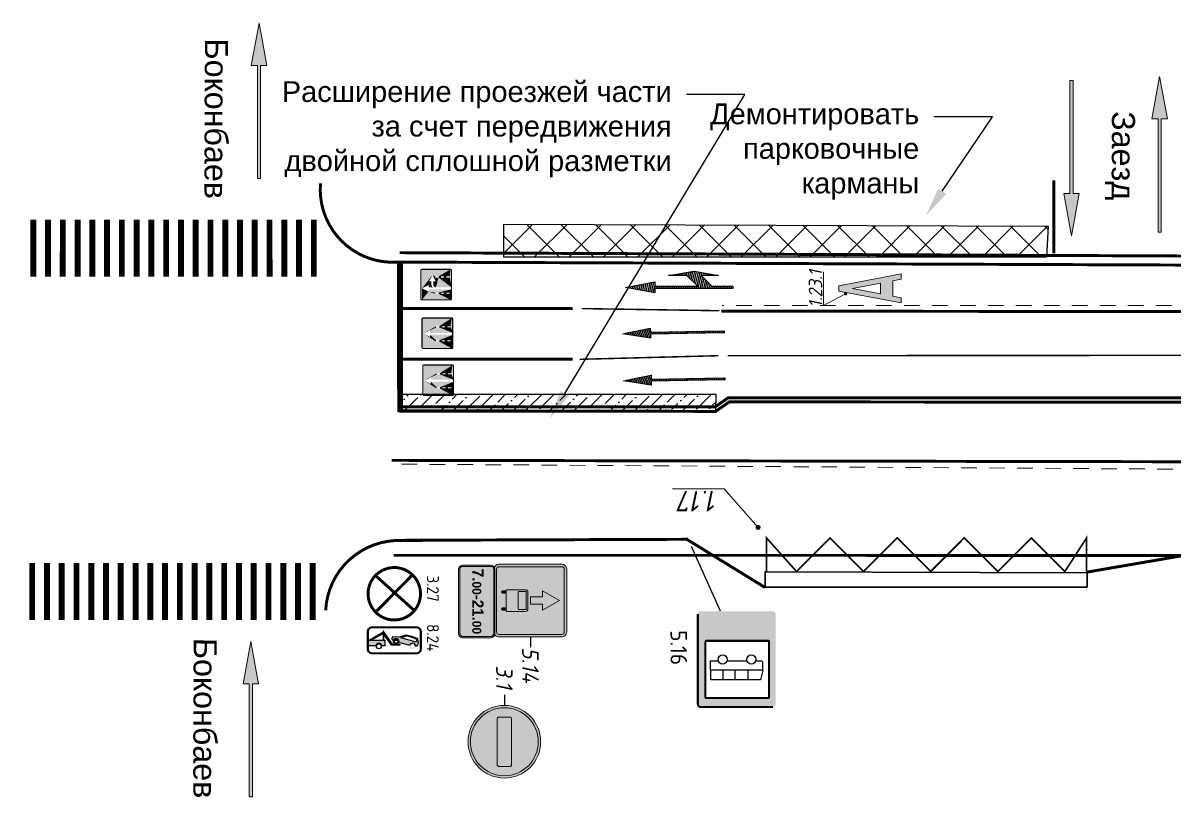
# Model space of a CAD drawing. Header units: millimetres. Extents: x 1734 to 2050, y 1482 to 1843.
# Drawn here: x 1733.8 to 1789.3, y 1805.4 to 1842.7 of the extents above; entities that cross this region are included whole.
import ezdxf
from ezdxf import colors
from ezdxf.entities.mleader import LeaderData, LeaderLine
from ezdxf.enums import TextEntityAlignment as Align
from ezdxf.math import Vec2, Vec3

# ---------------------------------------------------------------- set-up
doc = ezdxf.new("R2010")
doc.units = ezdxf.units.MM
for name, pattern in [('1.1', [141.652646, 70.079133, -0.0001, 71.573413]), ('1.3', [17.848385, 5.910826, -0.0001, 11.937459]), ('1.6_3_1', [4, 0, -1, 3]), ('JIS_02_0.7', [1.35, 0.75, -0.6])]:
    doc.linetypes.add(name, pattern=pattern)
for name, color, linetype, lineweight in [('знаки', 7, 'Continuous', 0), ('Описание', 7, 'Continuous', 15), ('разметка', 251, 'Continuous', 15)]:
    doc.layers.add(name, color=color, linetype=linetype, lineweight=lineweight)
doc.layers.add('КПЧ', color=9, linetype='Continuous')
doc.layers.add('Разметки', color=7, linetype='Continuous')
doc.styles.add('ROMAND', font='ROMAND.SHX', dxfattribs={"height": 2})
doc.styles.add('SASH', font='simplex8.shx', dxfattribs={"width": 0.9, "oblique": 12})
doc.styles.get("Standard").update_dxf_attribs({"font": 'arial.ttf'})
doc.styles.add('Знаки', font='arialbd.ttf')

# ---------------------------------------------------------------- blocks, each defined once
blk = doc.blocks.new('*U22')
at = {"color": 0, "linetype": 'ByBlock', "const_width": 0.12}
blk.add_lwpolyline([(0.037, 0.048, 1), (-0.037, -0.048, 1)], format="xyb", close=True, dxfattribs=at)
at = {"layer": 'разметка', "color": 0}
blk.add_lwpolyline([(0, 0), (1.632, -1.852), (4.128, -1.852)], dxfattribs=at)
at = {"layer": 'разметка', "color": 0, "style": 'SASH', "oblique": 12, "width": 0.9}
blk.add_attdef('RAZMETKA', text='', height=1, dxfattribs=at).set_placement((2.88, -2.067), align=Align.BOTTOM_CENTER)
blk = doc.blocks.new('*U8')
at = {"color": 0, "linetype": 'ByBlock', "const_width": 0.12}
blk.add_lwpolyline([(0.037, 0.048, 1), (-0.037, -0.048, 1)], format="xyb", close=True, dxfattribs=at)
at = {"layer": 'разметка', "color": 0}
blk.add_lwpolyline([(0, 0), (-0.868, 1.656), (1.629, 1.656)], dxfattribs=at)
at = {"layer": 'разметка', "color": 0, "style": 'SASH', "oblique": 12, "width": 0.9}
blk.add_attdef('RAZMETKA', text='', height=1, dxfattribs=at).set_placement((0.38, 1.441), align=Align.BOTTOM_CENTER)
blk = doc.blocks.new('1-23-1')
at = {"layer": 'разметка'}
h = blk.add_hatch(color=0, dxfattribs=at)
h.paths.add_polyline_path([(-0.45, 0), (-0.7, 0), (-0.125, 3), (0.125, 3), (0.7, 0), (0.45, 0), (0.373, 0.4), (-0.373, 0.4)])
h.paths.add_polyline_path([(0.258, 1), (0, 2.348), (-0.258, 1)], flags=16)
at = {"layer": 'разметка', "color": 0, "lineweight": 0, "flags": 128}
for points in [[(-0.45, 0), (-0.7, 0), (-0.125, 3), (0.125, 3), (0.7, 0), (0.45, 0), (0.373, 0.4), (-0.373, 0.4)], [(0.258, 1), (0, 2.348), (-0.258, 1)]]:
    blk.add_lwpolyline(points, close=True, dxfattribs=at)
blk = doc.blocks.new('1-18-')
at = {"layer": 'разметка'}
blk.add_hatch(color=0, dxfattribs=at).paths.add_polyline_path([(-0.075, 5.45), (-0.075, 0), (0.075, 0), (0.075, 5.45), (0.375, 5.45), (0, 7.5), (-0.375, 5.45)])
at = {"layer": 'разметка', "color": 0, "lineweight": 0, "flags": 128}
blk.add_lwpolyline([(-0.075, 5.45), (-0.075, 0), (0.075, 0), (0.075, 5.45), (0.375, 5.45), (0, 7.5), (-0.375, 5.45)], close=True, dxfattribs=at)
blk = doc.blocks.new('*U2')
at = {"color": 0, "linetype": 'ByBlock', "lineweight": 15, "const_width": 0.4}
for points in [[(-19.095, 2.003), (-18.693, 5.837)], [(-18.101, 1.899), (-17.698, 5.733)], [(-17.106, 1.794), (-16.704, 5.629)], [(-16.112, 1.69), (-15.709, 5.524)], [(-15.117, 1.586), (-14.715, 5.42)], [(-14.123, 1.481), (-13.72, 5.316)], [(-13.128, 1.377), (-12.726, 5.211)], [(-12.133, 1.273), (-11.731, 5.107)], [(-11.139, 1.168), (-10.737, 5.003)], [(-10.144, 1.064), (-9.742, 4.898)], [(-9.15, 0.96), (-8.748, 4.794)], [(-8.155, 0.855), (-7.753, 4.69)], [(-7.161, 0.751), (-6.759, 4.585)], [(-6.166, 0.647), (-5.764, 4.481)], [(-5.172, 0.542), (-4.769, 4.377)], [(-4.177, 0.438), (-3.775, 4.272)], [(-3.183, 0.334), (-2.78, 4.168)], [(-2.188, 0.23), (-1.786, 4.064)], [(-1.193, 0.125), (-0.791, 3.959)], [(-0.199, 0.021), (0.203, 3.855)]]:
    blk.add_lwpolyline(points, dxfattribs=at)
blk = doc.blocks.new('*U40')
at = {"color": 4, "linetype": 'Continuous'}
for points in [[(0.05, 3.66), (0, 3.47), (7.5, 3.59)], [(7.5, 3.59), (0, 3.47), (3.65, 3.46)], [(0, 3.47), (1.72, 0.41), (3.65, 3.46)], [(0, 3.47), (0, -3.47), (1.72, 0.41)], [(0.19, 3.79), (0.05, 3.66), (7.42, 3.77)], [(7.42, 3.77), (0.05, 3.66), (7.5, 3.59)], [(0.37, 3.84), (0.19, 3.79), (7.42, 3.77)], [(7.25, 3.84), (0.37, 3.84), (7.42, 3.77)], [(3.65, 3.46), (1.72, 0.41), (2.82, 1.89)], [(7.5, 3.59), (3.65, 3.46), (5.47, 0.41)], [(3.65, 3.46), (4.47, 1.86), (5.47, 0.41)], [(7.5, 3.59), (5.47, 0.41), (7.5, -3.47)], [(1.72, 0.41), (0, -3.47), (1.72, -0.4)], [(3.37, 1.89), (1.72, 0.41), (2.01, 0.41)], [(2.82, 1.89), (1.72, 0.41), (3.37, 1.89)], [(3.37, 1.89), (2.01, 0.41), (3.37, -3.72)], [(2.01, 0.41), (2.01, -0.4), (3.37, -3.72)], [(4.47, 1.86), (3.85, -3.72), (5.18, 0.41)], [(3.85, 1.86), (3.85, -3.72), (4.47, 1.86)], [(5.18, 0.41), (3.85, -3.72), (5.18, -0.4)], [(4.47, 1.86), (5.18, 0.41), (5.47, 0.41)], [(5.47, 0.41), (5.47, -0.4), (7.5, -3.47)], [(1.72, -0.4), (0, -3.47), (1.72, -0.98)], [(1.72, -0.98), (0, -3.47), (1.72, -1.79)], [(1.72, -1.79), (0, -3.47), (1.72, -2.35)], [(1.72, -2.35), (0, -3.47), (1.72, -3.16)], [(1.72, -0.98), (2.01, -0.4), (1.72, -0.4)], [(2.01, -0.4), (1.72, -0.98), (2.01, -0.98)], [(1.72, -2.35), (2.01, -1.79), (1.72, -1.79)], [(2.01, -1.79), (1.72, -2.35), (2.01, -2.35)], [(2.01, -0.4), (2.01, -0.98), (3.37, -3.72)], [(2.01, -0.98), (2.01, -1.79), (3.37, -3.72)], [(2.01, -1.79), (2.01, -2.35), (3.37, -3.72)], [(2.01, -2.35), (2.01, -3.16), (3.37, -3.72)], [(5.18, -0.4), (3.85, -3.72), (5.18, -0.98)], [(5.18, -0.98), (3.85, -3.72), (5.18, -1.79)], [(5.47, -1.79), (3.85, -3.72), (5.18, -2.35)], [(5.18, -1.79), (3.85, -3.72), (5.47, -1.79)], [(5.18, -2.35), (3.85, -3.72), (5.18, -3.16)], [(5.18, -0.98), (5.47, -0.4), (5.18, -0.4)], [(5.47, -0.4), (5.18, -0.98), (5.47, -0.98)], [(5.47, -1.79), (5.18, -2.35), (5.47, -2.35)], [(5.47, -0.4), (5.47, -0.98), (7.5, -3.47)], [(5.47, -0.98), (5.47, -1.79), (7.5, -3.47)], [(5.47, -1.79), (5.47, -2.35), (7.5, -3.47)], [(5.47, -2.35), (5.47, -3.16), (7.5, -3.47)], [(1.72, -3.16), (0, -3.47), (3.37, -3.72)], [(0, -3.47), (0.07, -3.64), (3.37, -3.72)], [(0.07, -3.64), (0.25, -3.72), (3.37, -3.72)], [(3.37, -3.72), (2.01, -3.16), (1.72, -3.16)], [(5.47, -3.16), (3.85, -3.72), (7.5, -3.47)], [(3.85, -3.72), (5.47, -3.16), (5.18, -3.16)], [(7.5, -3.47), (3.85, -3.72), (7.48, -3.55)], [(7.48, -3.55), (3.85, -3.72), (7.45, -3.62)], [(7.45, -3.62), (3.85, -3.72), (7.39, -3.67)], [(7.39, -3.67), (3.85, -3.72), (7.32, -3.71)], [(7.32, -3.71), (3.85, -3.72), (7.25, -3.72)]]:
    blk.add_solid(points, dxfattribs=at)
blk = doc.blocks.new('*U41')
at = {"color": 4, "linetype": 'Continuous'}
for points in [[(0.05, 3.66), (0, 3.47), (7.5, 3.59)], [(7.5, 3.59), (0, 3.47), (3.65, 3.46)], [(0, 3.47), (1.72, 0.41), (3.65, 3.46)], [(0, 3.47), (0, -3.47), (1.72, 0.41)], [(0.19, 3.79), (0.05, 3.66), (7.42, 3.77)], [(7.42, 3.77), (0.05, 3.66), (7.5, 3.59)], [(0.37, 3.84), (0.19, 3.79), (7.42, 3.77)], [(7.25, 3.84), (0.37, 3.84), (7.42, 3.77)], [(3.65, 3.46), (1.72, 0.41), (2.82, 1.89)], [(7.5, 3.59), (3.65, 3.46), (5.47, 0.41)], [(3.65, 3.46), (4.47, 1.86), (5.47, 0.41)], [(7.5, 3.59), (5.47, 0.41), (7.5, -3.47)], [(1.72, 0.41), (0, -3.47), (1.72, -0.4)], [(3.37, 1.89), (1.72, 0.41), (2.01, 0.41)], [(2.82, 1.89), (1.72, 0.41), (3.37, 1.89)], [(3.37, 1.89), (2.01, 0.41), (3.37, -3.72)], [(2.01, 0.41), (2.01, -0.4), (3.37, -3.72)], [(4.47, 1.86), (3.85, -3.72), (5.18, 0.41)], [(3.85, 1.86), (3.85, -3.72), (4.47, 1.86)], [(5.18, 0.41), (3.85, -3.72), (5.18, -0.4)], [(4.47, 1.86), (5.18, 0.41), (5.47, 0.41)], [(5.47, 0.41), (5.47, -0.4), (7.5, -3.47)], [(1.72, -0.4), (0, -3.47), (1.72, -0.98)], [(1.72, -0.98), (0, -3.47), (1.72, -1.79)], [(1.72, -1.79), (0, -3.47), (1.72, -2.35)], [(1.72, -2.35), (0, -3.47), (1.72, -3.16)], [(1.72, -0.98), (2.01, -0.4), (1.72, -0.4)], [(2.01, -0.4), (1.72, -0.98), (2.01, -0.98)], [(1.72, -2.35), (2.01, -1.79), (1.72, -1.79)], [(2.01, -1.79), (1.72, -2.35), (2.01, -2.35)], [(2.01, -0.4), (2.01, -0.98), (3.37, -3.72)], [(2.01, -0.98), (2.01, -1.79), (3.37, -3.72)], [(2.01, -1.79), (2.01, -2.35), (3.37, -3.72)], [(2.01, -2.35), (2.01, -3.16), (3.37, -3.72)], [(5.18, -0.4), (3.85, -3.72), (5.18, -0.98)], [(5.18, -0.98), (3.85, -3.72), (5.18, -1.79)], [(5.47, -1.79), (3.85, -3.72), (5.18, -2.35)], [(5.18, -1.79), (3.85, -3.72), (5.47, -1.79)], [(5.18, -2.35), (3.85, -3.72), (5.18, -3.16)], [(5.18, -0.98), (5.47, -0.4), (5.18, -0.4)], [(5.47, -0.4), (5.18, -0.98), (5.47, -0.98)], [(5.47, -1.79), (5.18, -2.35), (5.47, -2.35)], [(5.47, -0.4), (5.47, -0.98), (7.5, -3.47)], [(5.47, -0.98), (5.47, -1.79), (7.5, -3.47)], [(5.47, -1.79), (5.47, -2.35), (7.5, -3.47)], [(5.47, -2.35), (5.47, -3.16), (7.5, -3.47)], [(1.72, -3.16), (0, -3.47), (3.37, -3.72)], [(0, -3.47), (0.07, -3.64), (3.37, -3.72)], [(0.07, -3.64), (0.25, -3.72), (3.37, -3.72)], [(3.37, -3.72), (2.01, -3.16), (1.72, -3.16)], [(5.47, -3.16), (3.85, -3.72), (7.5, -3.47)], [(3.85, -3.72), (5.47, -3.16), (5.18, -3.16)], [(7.5, -3.47), (3.85, -3.72), (7.48, -3.55)], [(7.48, -3.55), (3.85, -3.72), (7.45, -3.62)], [(7.45, -3.62), (3.85, -3.72), (7.39, -3.67)], [(7.39, -3.67), (3.85, -3.72), (7.32, -3.71)], [(7.32, -3.71), (3.85, -3.72), (7.25, -3.72)]]:
    blk.add_solid(points, dxfattribs=at)
blk = doc.blocks.new('5.14')
at = {"layer": 'знаки', "true_color": 0xffffff}
h = blk.add_hatch(color=7, dxfattribs=at)
edge = h.paths.add_edge_path()
edge.add_arc((-1.517, 3.267), 0.233, 90, 180, ccw=False)
edge.add_line((-1.517, 3.5), (1.517, 3.5))
edge.add_arc((1.517, 3.267), 0.233, 0, 90, ccw=False)
edge.add_line((1.75, 3.267), (1.75, 0.233))
edge.add_arc((1.517, 0.233), 0.233, 270, 360, ccw=False)
edge.add_line((1.517, 0), (-1.517, 0))
edge.add_arc((-1.517, 0.233), 0.233, 180, 270, ccw=False)
edge.add_line((-1.75, 0.233), (-1.75, 3.267))
edge = h.paths.add_edge_path(flags=16)
edge.add_arc((-1.517, 3.267), 0.117, 90, 180, ccw=False)
edge.add_line((-1.517, 3.383), (1.517, 3.383))
edge.add_arc((1.517, 3.267), 0.117, 0, 90, ccw=False)
edge.add_line((1.633, 3.267), (1.633, 0.233))
edge.add_arc((1.517, 0.233), 0.117, 270, 360, ccw=False)
edge.add_line((1.517, 0.117), (-1.517, 0.117))
edge.add_arc((-1.517, 0.233), 0.117, 180, 270, ccw=False)
edge.add_line((-1.633, 0.233), (-1.633, 3.267))
at = {"layer": 'знаки'}
h = blk.add_hatch(color=5, dxfattribs=at)
edge = h.paths.add_edge_path()
edge.add_arc((-1.517, 3.267), 0.117, 90, 180, ccw=False)
edge.add_line((-1.517, 3.383), (1.517, 3.383))
edge.add_arc((1.517, 3.267), 0.117, 0, 90, ccw=False)
edge.add_line((1.633, 3.267), (1.633, 0.233))
edge.add_arc((1.517, 0.233), 0.117, 270, 360, ccw=False)
edge.add_line((1.517, 0.117), (-1.517, 0.117))
edge.add_arc((-1.517, 0.233), 0.117, 180, 270, ccw=False)
edge.add_line((-1.633, 0.233), (-1.633, 3.267))
h.paths.add_polyline_path([(0, 1.75), (0.175, 1.75), (0.175, 2.333), (0.467, 2.333), (0, 3.15), (-0.467, 2.333), (-0.175, 2.333), (-0.175, 1.75)], flags=16)
edge = h.paths.add_edge_path(flags=16)
edge.add_arc((0.467, 0.642), 0.0583, 270, 360, ccw=False)
edge.add_line((0.467, 0.583), (-0.467, 0.583))
edge.add_arc((-0.467, 0.642), 0.0583, 180, 270, ccw=False)
edge.add_line((-0.525, 0.642), (-0.525, 1.517))
edge.add_arc((-0.408, 1.517), 0.117, 90, 180, ccw=False)
edge.add_line((-0.408, 1.633), (0.408, 1.633))
edge.add_arc((0.408, 1.517), 0.117, 0, 90, ccw=False)
edge.add_line((0.525, 1.517), (0.525, 0.642))
edge = h.paths.add_edge_path(flags=0)
edge.add_arc((0.408, 1.517), 0.0292, 0, 90)
edge.add_line((0.408, 1.546), (-0.408, 1.546))
edge.add_arc((-0.408, 1.517), 0.0292, 90, 180)
edge.add_line((-0.438, 1.517), (-0.438, 1.196))
edge.add_arc((-0.408, 1.196), 0.0292, 180, 270)
edge.add_line((-0.408, 1.167), (0.408, 1.167))
edge.add_arc((0.408, 1.196), 0.0292, 270, 360)
edge.add_line((0.438, 1.196), (0.438, 1.517))
edge = h.paths.add_edge_path(flags=16)
edge.add_line((-0.35, 0.408), (-0.35, 0.525))
edge.add_line((-0.35, 0.525), (-0.467, 0.525))
edge.add_line((-0.467, 0.525), (-0.467, 0.408))
edge.add_arc((-0.408, 0.408), 0.0583, 180, 360)
edge = h.paths.add_edge_path(flags=16)
edge.add_line((0.467, 0.408), (0.467, 0.525))
edge.add_line((0.467, 0.525), (0.35, 0.525))
edge.add_line((0.35, 0.525), (0.35, 0.408))
edge.add_arc((0.408, 0.408), 0.0583, 180, 360)
at = {"layer": 'знаки', "true_color": 0xffffff}
blk.add_hatch(color=7, dxfattribs=at).paths.add_polyline_path([(0, 1.75), (0.175, 1.75), (0.175, 2.333), (0.467, 2.333), (0, 3.15), (-0.467, 2.333), (-0.175, 2.333), (-0.175, 1.75)])
h = blk.add_hatch(color=7, dxfattribs=at)
edge = h.paths.add_edge_path()
edge.add_arc((0.467, 0.642), 0.0583, 270, 360, ccw=False)
edge.add_line((0.467, 0.583), (-0.467, 0.583))
edge.add_arc((-0.467, 0.642), 0.0583, 180, 270, ccw=False)
edge.add_line((-0.525, 0.642), (-0.525, 1.517))
edge.add_arc((-0.408, 1.517), 0.117, 90, 180, ccw=False)
edge.add_line((-0.408, 1.633), (0.408, 1.633))
edge.add_arc((0.408, 1.517), 0.117, 0, 90, ccw=False)
edge.add_line((0.525, 1.517), (0.525, 0.642))
edge = h.paths.add_edge_path(flags=16)
edge.add_arc((0.408, 1.517), 0.0292, 0, 90)
edge.add_line((0.408, 1.546), (-0.408, 1.546))
edge.add_arc((-0.408, 1.517), 0.0292, 90, 180)
edge.add_line((-0.438, 1.517), (-0.438, 1.196))
edge.add_arc((-0.408, 1.196), 0.0292, 180, 270)
edge.add_line((-0.408, 1.167), (0.408, 1.167))
edge.add_arc((0.408, 1.196), 0.0292, 270, 360)
edge.add_line((0.438, 1.196), (0.438, 1.517))
h = blk.add_hatch(color=7, dxfattribs=at)
edge = h.paths.add_edge_path()
edge.add_line((-0.35, 0.408), (-0.35, 0.525))
edge.add_line((-0.35, 0.525), (-0.467, 0.525))
edge.add_line((-0.467, 0.525), (-0.467, 0.408))
edge.add_arc((-0.408, 0.408), 0.0583, 180, 360)
h = blk.add_hatch(color=7, dxfattribs=at)
edge = h.paths.add_edge_path()
edge.add_line((0.467, 0.408), (0.467, 0.525))
edge.add_line((0.467, 0.525), (0.35, 0.525))
edge.add_line((0.35, 0.525), (0.35, 0.408))
edge.add_arc((0.408, 0.408), 0.0583, 180, 360)
at = {"layer": 'Defpoints'}
blk.add_lwpolyline([(1.75, 1.75), (2.25, 1.75)], dxfattribs=at)
at = {"layer": 'знаки'}
blk.add_lwpolyline([(-1.75, 3.267, -0.414214), (-1.517, 3.5), (1.517, 3.5, -0.414214), (1.75, 3.267), (1.75, 0.233, -0.414214), (1.517, 0), (-1.517, 0, -0.414214), (-1.75, 0.233), (-1.75, 3.267)], format="xyb", dxfattribs=at)
at = {"layer": 'знаки', "color": 7, "true_color": 0xffffff}
for points in [[(-1.633, 3.267, -0.414214), (-1.517, 3.383), (1.517, 3.383, -0.414214), (1.633, 3.267), (1.633, 0.233, -0.414214), (1.517, 0.117), (-1.517, 0.117, -0.414214), (-1.633, 0.233)], [(0.438, 1.517, 0.414214), (0.408, 1.546), (-0.408, 1.546, 0.414214), (-0.438, 1.517), (-0.438, 1.196, 0.414214), (-0.408, 1.167), (0.408, 1.167, 0.414214), (0.438, 1.196), (0.438, 1.517)], [(-0.35, 0.408), (-0.35, 0.525), (-0.467, 0.525), (-0.467, 0.408, 1)], [(0.467, 0.408), (0.467, 0.525), (0.35, 0.525), (0.35, 0.408, 1)]]:
    blk.add_lwpolyline(points, format="xyb", close=True, dxfattribs=at)
blk.add_lwpolyline([(0, 1.75), (0.175, 1.75), (0.175, 2.333), (0.467, 2.333), (0, 3.15), (-0.467, 2.333), (-0.175, 2.333), (-0.175, 1.75)], close=True, dxfattribs=at)
blk.add_lwpolyline([(0.525, 0.642, -0.414214), (0.467, 0.583), (-0.467, 0.583, -0.414214), (-0.525, 0.642), (-0.525, 1.517, -0.414214), (-0.408, 1.633), (0.408, 1.633, -0.414214), (0.525, 1.517), (0.525, 0.642)], format="xyb", dxfattribs=at)
at = {"layer": 'знаки', "color": 0, "lineweight": 30, "style": 'SASH', "oblique": 12, "width": 0.9}
blk.add_text('5.14', height=0.8, dxfattribs=at).set_placement((2.25, 1.75), align=Align.MIDDLE_LEFT)
blk = doc.blocks.new('*U51')
at = {"layer": 'знаки'}
h = blk.add_hatch(color=256, dxfattribs=at)
edge = h.paths.add_edge_path()
edge.add_arc((-1.531, 1.531), 0.219, 90, 180)
edge.add_line((-1.75, 1.531), (-1.75, 0.219))
edge.add_arc((-1.531, 0.219), 0.219, 180, 270)
edge.add_line((-1.531, 0), (1.531, 0))
edge.add_arc((1.531, 0.219), 0.219, 270, 360)
edge.add_line((1.75, 0.219), (1.75, 1.531))
edge.add_arc((1.531, 1.531), 0.219, 0, 90)
edge.add_line((1.531, 1.75), (-1.531, 1.75))
edge = h.paths.add_edge_path(flags=16)
edge.add_arc((-1.531, 1.531), 0.164, 90, 180)
edge.add_line((-1.695, 1.531), (-1.695, 0.219))
edge.add_arc((-1.531, 0.219), 0.164, 180, 270)
edge.add_line((-1.531, 0.055), (1.531, 0.055))
edge.add_arc((1.531, 0.219), 0.164, 270, 360)
edge.add_line((1.695, 0.219), (1.695, 1.531))
edge.add_arc((1.531, 1.531), 0.164, 0, 90)
edge.add_line((1.531, 1.695), (-1.531, 1.695))
at = {"layer": 'знаки', "true_color": 0xffffff}
h = blk.add_hatch(color=7, dxfattribs=at)
edge = h.paths.add_edge_path()
edge.add_arc((-1.531, 1.531), 0.164, 90, 180)
edge.add_line((-1.695, 1.531), (-1.695, 0.219))
edge.add_arc((-1.531, 0.219), 0.164, 180, 270)
edge.add_line((-1.531, 0.055), (1.531, 0.055))
edge.add_arc((1.531, 0.219), 0.164, 270, 360)
edge.add_line((1.695, 0.219), (1.695, 1.531))
edge.add_arc((1.531, 1.531), 0.164, 0, 90)
edge.add_line((1.531, 1.695), (-1.531, 1.695))
at = {"layer": 'знаки'}
blk.add_lwpolyline([(-1.531, 1.75, 0.414214), (-1.75, 1.531), (-1.75, 0.219, 0.414214), (-1.531, 0), (1.531, 0, 0.414214), (1.75, 0.219), (1.75, 1.531, 0.414214), (1.531, 1.75), (-1.531, 1.75)], format="xyb", dxfattribs=at)
blk.add_lwpolyline([(-1.531, 1.695, 0.414214), (-1.695, 1.531), (-1.695, 0.219, 0.414214), (-1.531, 0.055), (1.531, 0.055, 0.414214), (1.695, 0.219), (1.695, 1.531, 0.414214), (1.531, 1.695)], format="xyb", close=True, dxfattribs=at)
at = {"layer": 'знаки', "style": 'Знаки', "width": 0.95}
for s, p in [('.', (-1.171, 0.66)), ('-', (-0.323, 0.66)), ('.', (0.726, 0.66))]:
    blk.add_text(s, height=0.547, dxfattribs=at).set_placement(p)
blk.add_attdef('CH1', text='', height=0.547, dxfattribs=at).set_placement((-1.17, 0.66), align=Align.RIGHT)
for tag, height, p in [('CH2', 0.547, (0.322, 0.931)), ('M1', 0.437, (-0.646, 0.877)), ('M2', 0.437, (1.25, 0.879))]:
    blk.add_attdef(tag, text='', height=height, dxfattribs=at).set_placement(p, align=Align.MIDDLE_CENTER)
blk = doc.blocks.new('*U49')
at = {"layer": 'знаки', "true_color": 0xffffff}
h = blk.add_hatch(color=7, dxfattribs=at)
edge = h.paths.add_edge_path()
edge.add_arc((0, 1.75), 1.75, 0, 360)
edge = h.paths.add_edge_path(flags=17)
edge.add_arc((0, 1.75), 1.637, 0, 360)
at = {"layer": 'знаки'}
h = blk.add_hatch(color=1, dxfattribs=at)
edge = h.paths.add_edge_path()
edge.add_arc((0, 1.75), 1.637, 0, 360)
edge = h.paths.add_edge_path(flags=16)
edge.add_arc((1.129, 1.468), 0.0565, 270, 360, ccw=False)
edge.add_line((1.129, 1.411), (-1.129, 1.411))
edge.add_arc((-1.129, 1.468), 0.0565, 180, 270, ccw=False)
edge.add_line((-1.185, 1.468), (-1.185, 2.032))
edge.add_arc((-1.129, 2.032), 0.0565, 90, 180, ccw=False)
edge.add_line((-1.129, 2.089), (1.129, 2.089))
edge.add_arc((1.129, 2.032), 0.0565, 0, 90, ccw=False)
edge.add_line((1.185, 2.032), (1.185, 1.468))
at = {"layer": 'знаки', "true_color": 0xffffff}
h = blk.add_hatch(color=7, dxfattribs=at)
edge = h.paths.add_edge_path()
edge.add_arc((1.129, 1.468), 0.0565, 270, 360, ccw=False)
edge.add_line((1.129, 1.411), (-1.129, 1.411))
edge.add_arc((-1.129, 1.468), 0.0565, 180, 270, ccw=False)
edge.add_line((-1.185, 1.468), (-1.185, 2.032))
edge.add_arc((-1.129, 2.032), 0.0565, 90, 180, ccw=False)
edge.add_line((-1.129, 2.089), (1.129, 2.089))
edge.add_arc((1.129, 2.032), 0.0565, 0, 90, ccw=False)
edge.add_line((1.185, 2.032), (1.185, 1.468))
at = {"layer": 'Defpoints'}
blk.add_lwpolyline([(-2.266, 1.75), (-1.766, 1.75)], dxfattribs=at)
at = {"layer": 'знаки', "color": 7, "true_color": 0xffffff}
blk.add_lwpolyline([(1.185, 1.468, -0.414214), (1.129, 1.411), (-1.129, 1.411, -0.414214), (-1.185, 1.468), (-1.185, 2.032, -0.414214), (-1.129, 2.089), (1.129, 2.089, -0.414214), (1.185, 2.032), (1.185, 1.468)], format="xyb", dxfattribs=at)
at = {"layer": 'знаки'}
blk.add_circle((0, 1.75), 1.75, dxfattribs=at)
at = {"layer": 'знаки', "color": 7, "true_color": 0xffffff}
blk.add_circle((0, 1.75), 1.637, dxfattribs=at)
at = {"layer": 'знаки', "color": 0, "lineweight": 30, "style": 'SASH', "oblique": 12, "width": 0.9}
blk.add_text('3.1', height=0.8, dxfattribs=at).set_placement((-3.677, 1.75), align=Align.MIDDLE_LEFT)

msp = doc.modelspace()

# ---------------------------------------------------------------- hatches: boundary and pattern name
h = msp.add_hatch()
h.set_pattern_fill('ANSI37', color=256, scale=0.37, angle=360)
h.set_pattern_definition([(45, (-3107.0375, -2562.2287), (-0.8306737, 0.8306737), []), (135, (-3107.0375, -2562.2287), (-0.8306737, -0.8306737), [])])
h.paths.add_polyline_path([(1783.145, 1831.43), (1783.231, 1832.932), (1756.974, 1833.024), (1756.974, 1831.43)])
h = msp.add_hatch()
h.set_pattern_fill('ANSI36', color=256, scale=0.13)
h.set_pattern_definition([(45, (-3130.626, -2712.63645), (0.218893743, 0.80261039), [1.031875, -0.206375, 0, -0.206375])])
h.paths.add_polyline_path([(1767.188, 1823.956), (1767.201, 1824.823), (1751.951, 1824.823), (1751.951, 1823.956)])
at = {"linetype": 'Continuous'}
h = msp.add_hatch(color=4, dxfattribs=at)
h.paths.add_polyline_path([(1766.334, 1809.884, 0.414214), (1766.459, 1809.759), (1769.956, 1809.759, 0.414214), (1770.081, 1809.884), (1770.081, 1814.236, 0.414214), (1769.956, 1814.361), (1766.459, 1814.361, 0.414214), (1766.334, 1814.236)])
h.paths.add_polyline_path([(1769.722, 1810.179, 0.414214), (1769.772, 1810.229), (1769.772, 1812.89, 0.414214), (1769.722, 1812.94), (1766.751, 1812.94, 0.414214), (1766.701, 1812.89), (1766.701, 1810.229, 0.414214), (1766.751, 1810.179)], flags=16)
at = {"lineweight": 5}
h = msp.add_hatch(color=7, dxfattribs=at)
h.dxf.hatch_style = 1
h.paths.add_polyline_path([(1752.805, 1813.027), (1752.775, 1813.071, 0.054165), (1752.264, 1813.226), (1751.945, 1813.129), (1751.638, 1813.148), (1751.587, 1813.091), (1751.587, 1813), (1751.632, 1812.955, -0.896878), (1751.925, 1812.853), (1752.425, 1812.707, -0.88868), (1752.724, 1812.671), (1752.737, 1812.665, 0.217669), (1752.845, 1812.854, 0.066532)], flags=0)
h.paths.add_polyline_path([(1752.001, 1813.087), (1752.267, 1813.186, -0.035096), (1752.718, 1813.051, -0.16621), (1752.757, 1812.917, -0.41795), (1752.701, 1812.888)], flags=0)
h.paths.add_polyline_path([(1751.892, 1812.893, 1), (1751.656, 1812.893, 0.362322), (1751.753, 1812.777), (1751.796, 1812.777, 0.362322)], flags=0)
h.paths.add_polyline_path([(1751.698, 1812.893, -1), (1751.851, 1812.893, -1)], flags=0)
h.paths.add_polyline_path([(1752.691, 1812.669, 1), (1752.455, 1812.669, 0.334886), (1752.541, 1812.556), (1752.606, 1812.556, 0.334886)], flags=0)
h.paths.add_polyline_path([(1752.497, 1812.669, -1), (1752.65, 1812.669, -1)], flags=0)
h.paths.add_polyline_path([(1752.941, 1812.54), (1752.941, 1812.556), (1752.606, 1812.556, -0.140008), (1752.541, 1812.556), (1750.963, 1812.556, -0.064551), (1750.932, 1812.556), (1750.442, 1812.556), (1750.442, 1812.54, 0.031055), (1750.444, 1812.516), (1752.94, 1812.516, 0.031055)], flags=0)
h.paths.add_polyline_path([(1751.065, 1812.673, 1), (1750.83, 1812.673, 0.376937), (1750.932, 1812.556), (1750.963, 1812.556, 0.376937)], flags=0)
h.paths.add_polyline_path([(1750.871, 1812.673, -1), (1751.024, 1812.673, -1)], flags=0)
h.paths.add_polyline_path([(1751.228, 1812.964), (1750.442, 1812.964), (1750.442, 1812.691), (1750.794, 1812.691, -0.862024), (1751.094, 1812.691), (1751.228, 1812.691)], flags=0)
h.paths.add_polyline_path([(1751.194, 1813.404), (1751.151, 1813.404), (1751.151, 1812.964), (1751.194, 1812.964)], flags=0)
h.paths.add_polyline_path([(1751.151, 1813.298), (1751.151, 1813.352), (1750.482, 1812.964), (1750.575, 1812.964)], flags=0)
h.paths.add_polyline_path([(1751.194, 1813.335), (1751.194, 1813.263), (1751.563, 1812.737), (1751.958, 1812.737), (1751.958, 1812.777), (1751.796, 1812.777, -0.090424), (1751.753, 1812.777), (1751.587, 1812.777)], flags=0)
h.paths.add_polyline_path([(1752.749, 1813.621), (1750.634, 1813.621, 0.414214), (1750.401, 1813.387), (1750.401, 1812.54, 0.414214), (1750.634, 1812.306), (1752.749, 1812.306, 0.414214), (1752.983, 1812.54), (1752.983, 1813.387, 0.414214)])
h.paths.add_polyline_path([(1752.749, 1813.58, -0.414214), (1752.941, 1813.387), (1752.941, 1812.54, -0.414214), (1752.749, 1812.348), (1750.634, 1812.348, -0.414214), (1750.442, 1812.54), (1750.442, 1813.387, -0.414214), (1750.634, 1813.58)], flags=16)
h.paths.add_polyline_path([(1751.194, 1813.404), (1751.194, 1813.335), (1751.587, 1812.777), (1751.753, 1812.777, -0.362322), (1751.656, 1812.893, -1), (1751.892, 1812.893, -0.362322), (1751.796, 1812.777), (1751.958, 1812.777), (1751.958, 1812.737), (1751.563, 1812.737), (1751.194, 1813.263), (1751.194, 1812.964), (1750.482, 1812.964), (1751.151, 1813.352), (1751.151, 1813.404)], flags=0)
h.paths.add_polyline_path([(1751.638, 1813.148), (1751.945, 1813.129), (1752.264, 1813.226, -0.054165), (1752.775, 1813.071), (1752.805, 1813.027, -0.066532), (1752.845, 1812.854, -0.217669), (1752.737, 1812.665), (1752.724, 1812.671, 0.88868), (1752.425, 1812.707), (1751.925, 1812.853, 0.896878), (1751.632, 1812.955), (1751.587, 1813), (1751.587, 1813.091)], flags=0)
h.paths.add_polyline_path([(1751.065, 1812.673, -0.376937), (1750.963, 1812.556), (1752.541, 1812.556, -0.334886), (1752.455, 1812.669, -1), (1752.691, 1812.669, -0.498255), (1752.541, 1812.556), (1750.963, 1812.556, -0.452499), (1750.83, 1812.673, -1)], flags=0)
h = msp.add_hatch(color=7, dxfattribs=at)
h.dxf.hatch_style = 1
h.paths.add_polyline_path([(1751.892, 1812.893, 1), (1751.656, 1812.893, 0.362322), (1751.753, 1812.777), (1751.796, 1812.777, 0.362322)], flags=17)
h.paths.add_polyline_path([(1751.698, 1812.893, -1), (1751.851, 1812.893, -1)], flags=16)
h.paths.add_polyline_path([(1752.691, 1812.669, 1), (1752.455, 1812.669, 0.334886), (1752.541, 1812.556), (1752.606, 1812.556, 0.334886)])
h.paths.add_polyline_path([(1752.497, 1812.669, -1), (1752.65, 1812.669, -1)], flags=16)
h.paths.add_polyline_path([(1751.958, 1812.777), (1751.796, 1812.777, -0.090424), (1751.753, 1812.777), (1751.587, 1812.777), (1751.194, 1813.335), (1751.194, 1813.263), (1751.563, 1812.737), (1751.958, 1812.737)])
h.paths.add_polyline_path([(1751.194, 1813.404), (1751.151, 1813.404), (1751.151, 1812.964), (1751.194, 1812.964)])
h.paths.add_polyline_path([(1751.151, 1813.298), (1751.151, 1813.352), (1750.482, 1812.964), (1750.575, 1812.964)])
h.paths.add_polyline_path([(1751.228, 1812.964), (1750.442, 1812.964), (1750.442, 1812.691), (1750.794, 1812.691, -0.862024), (1751.094, 1812.691), (1751.228, 1812.691)])
h.paths.add_polyline_path([(1750.83, 1812.673, 0.376937), (1750.932, 1812.556), (1750.963, 1812.556, 0.376937), (1751.065, 1812.673, 1)])
h.paths.add_polyline_path([(1751.024, 1812.673, -1), (1750.871, 1812.673, -1)], flags=16)
h = msp.add_hatch(color=7, dxfattribs=at)
h.dxf.hatch_style = 1
h.paths.add_polyline_path([(1752.805, 1813.027), (1752.775, 1813.071, 0.054165), (1752.264, 1813.226), (1751.945, 1813.129), (1751.638, 1813.148), (1751.587, 1813.091), (1751.587, 1813), (1751.632, 1812.955, -0.896878), (1751.925, 1812.853), (1752.425, 1812.707, -0.88868), (1752.724, 1812.671), (1752.737, 1812.665, 0.217669), (1752.845, 1812.854, 0.066532)])
h.paths.add_polyline_path([(1752.001, 1813.087), (1752.267, 1813.186, -0.035096), (1752.718, 1813.051, -0.16621), (1752.757, 1812.917, -0.41795), (1752.701, 1812.888)], flags=16)
at = {"layer": 'Разметки', "linetype": 'Continuous', "ltscale": 0.5}
h = msp.add_hatch(dxfattribs=at)
h.set_pattern_fill('ANSI31', scale=0.68888, angle=571.9189, style=0)
h.set_pattern_definition([(256.9188852, (-1230.39566, 1867.47131), (0.0838754784, -0.0194892942), [])])
h.paths.add_polyline_path([(1764.261, 1830.031), (1764.261, 1830.238), (1762.849, 1829.979), (1764.261, 1829.721), (1764.261, 1829.928), (1768.015, 1829.928), (1768.015, 1830.031), (1767.016, 1830.031), (1766.5, 1830.548), (1767.326, 1830.548), (1766.155, 1830.754), (1764.915, 1830.548), (1765.811, 1830.548), (1766.328, 1830.031)])
h = msp.add_hatch(dxfattribs=at)
h.set_pattern_fill('ANSI31', scale=0.652442, angle=573.9366, style=0)
h.set_pattern_definition([(108.9365867, (4578.48777, 2152.95538), (0.0771413413, 0.02646643), [])])
h.paths.add_polyline_path([(1762.709, 1827.744), (1764.042, 1828.012), (1764.045, 1827.816), (1766.654, 1827.861), (1767.6, 1827.877), (1767.602, 1827.779), (1764.047, 1827.718), (1764.05, 1827.522)])
h = msp.add_hatch(dxfattribs=at)
h.set_pattern_fill('ANSI31', scale=0.652442, angle=573.9366, style=0)
h.set_pattern_definition([(108.9365867, (4578.52219, 2150.689865), (0.0771413413, 0.02646643), [])])
h.paths.add_polyline_path([(1762.743, 1825.479), (1764.076, 1825.746), (1764.079, 1825.55), (1766.689, 1825.595), (1767.635, 1825.611), (1767.636, 1825.514), (1764.081, 1825.453), (1764.084, 1825.257)])

# ---------------------------------------------------------------- linework, layer by layer
at = {"color": 0, "linetype": 'JIS_02_0.7', "lineweight": 18}
for p, q in [((1789.181, 1829.103), (1767.501, 1829.103)), ((1791.944, 1821.198), (1751.967, 1821.455))]:
    msp.add_line(p, q, dxfattribs=at)
at = {"color": 7, "linetype": 'Continuous'}
for p, q in [((1766.967, 1811.061), (1766.939, 1811.971)), ((1766.939, 1811.971), (1767.318, 1811.971)), ((1767.735, 1811.971), (1768.708, 1811.971)), ((1769.124, 1811.971), (1769.438, 1811.971)), ((1769.471, 1811.518), (1769.471, 1811.935)), ((1769.475, 1811.527), (1766.953, 1811.527)), ((1769.364, 1811.061), (1766.967, 1811.061)), ((1767.554, 1811.061), (1767.554, 1811.527)), ((1768.133, 1811.061), (1768.133, 1811.527)), ((1768.767, 1811.061), (1768.767, 1811.516)), ((1769.475, 1811.516), (1769.364, 1811.061))]:
    msp.add_line(p, q, dxfattribs=at)
at = {"color": 250}
for points in [[(1783.145, 1831.43), (1756.974, 1831.43), (1756.974, 1833.024), (1783.231, 1832.932)], [(1751.951, 1824.823), (1767.201, 1824.823), (1767.188, 1823.956), (1751.951, 1823.956)]]:
    msp.add_lwpolyline(points, close=True, dxfattribs=at)
at = {"color": 4, "linetype": 'Continuous'}
for points, const_width in [([(1754.451, 1829.426, -0.414214), (1754.402, 1829.377), (1753.022, 1829.377, -0.414214), (1752.973, 1829.426), (1752.973, 1830.794, -0.414214), (1753.022, 1830.843), (1754.402, 1830.843, -0.414214), (1754.451, 1830.794)], 0.0586), ([(1753.032, 1827.106, 0.414214), (1753.106, 1827.032), (1754.463, 1827.032, 0.414214), (1754.512, 1827.081), (1754.512, 1828.451, 0.414214), (1754.463, 1828.5), (1753.081, 1828.5, 0.414214), (1753.032, 1828.451)], 0.0587), ([(1753.067, 1824.84, 0.414214), (1753.14, 1824.767), (1754.498, 1824.767, 0.414214), (1754.547, 1824.816), (1754.547, 1826.185, 0.414214), (1754.498, 1826.234), (1753.116, 1826.234, 0.414214), (1753.067, 1826.185)], 0.0587), ([(1769.722, 1810.179), (1766.751, 1810.179, -0.414214), (1766.701, 1810.229), (1766.701, 1812.89, -0.414214), (1766.751, 1812.94), (1769.722, 1812.94, -0.414214), (1769.772, 1812.89), (1769.772, 1810.229, -0.414214)], 0.1)]:
    msp.add_lwpolyline(points, format="xyb", close=True, dxfattribs=dict(at, const_width=const_width))
at = {"color": 1, "linetype": 'Continuous', "const_width": 0.142}
msp.add_lwpolyline([(1750.427, 1815.208, 1), (1752.956, 1815.208, 1)], format="xyb", close=True, dxfattribs=at)
for points in [[(1750.784, 1816.088), (1752.605, 1814.446)], [(1750.845, 1814.38), (1752.534, 1816.082)]]:
    msp.add_lwpolyline(points, dxfattribs=at)
at = {"color": 4, "linetype": 'Continuous', "const_width": 0.1}
for points in [[(1766.334, 1814.236), (1766.334, 1809.884)], [(1766.467, 1809.75), (1769.964, 1809.75)]]:
    msp.add_lwpolyline(points, dxfattribs=at)
msp.add_lwpolyline([(1766.343, 1809.873, 0.414214), (1766.468, 1809.748, 0.414214)], format="xyb", dxfattribs=at)
at = {"color": 7, "linetype": 'Continuous'}
for centre in [(1767.527, 1812.039), (1768.916, 1812.039)]:
    msp.add_circle(centre, 0.219, dxfattribs=at)
at = {"color": 4, "linetype": 'Continuous'}
for points in [[(1752.987, 1830.828), (1752.973, 1829.426), (1752.973, 1830.794)], [(1752.973, 1829.426), (1752.987, 1830.828), (1752.987, 1829.392)], [(1752.987, 1829.392), (1753.022, 1830.843), (1753.022, 1829.377)], [(1752.987, 1830.828), (1753.022, 1830.843), (1752.987, 1829.392)], [(1753.022, 1830.843), (1753.036, 1829.932), (1753.022, 1829.377)], [(1753.022, 1830.843), (1753.533, 1830.572), (1753.036, 1829.932)], [(1753.022, 1830.843), (1753.668, 1830.506), (1753.668, 1830.506)], [(1753.022, 1830.843), (1754.402, 1830.843), (1753.668, 1830.506)], [(1753.036, 1829.932), (1753.533, 1830.572), (1753.374, 1830.266)], [(1753.533, 1830.572), (1753.668, 1830.506), (1753.696, 1830.262)], [(1753.668, 1830.506), (1754.402, 1830.843), (1753.825, 1830.506)], [(1753.825, 1830.449), (1754.402, 1830.843), (1753.939, 1830.506)], [(1753.825, 1830.506), (1754.402, 1830.843), (1753.825, 1830.449)], [(1753.825, 1830.449), (1753.939, 1830.506), (1753.939, 1830.449)], [(1753.939, 1830.506), (1754.402, 1830.843), (1754.096, 1830.506)], [(1754.096, 1830.506), (1754.402, 1830.843), (1754.208, 1830.506)], [(1754.208, 1830.506), (1754.096, 1830.449), (1754.096, 1830.506)], [(1754.096, 1830.449), (1754.208, 1830.506), (1754.208, 1830.449)], [(1754.208, 1830.506), (1754.402, 1830.843), (1754.365, 1830.506)], [(1754.365, 1830.506), (1754.402, 1830.843), (1754.451, 1829.982)], [(1754.451, 1829.982), (1754.365, 1830.449), (1754.365, 1830.506)], [(1754.402, 1830.843), (1754.437, 1830.828), (1754.451, 1829.982)], [(1754.437, 1830.828), (1754.451, 1830.794), (1754.451, 1829.982)], [(1753.022, 1829.377), (1753.036, 1829.932), (1753.343, 1829.773)], [(1753.036, 1829.932), (1753.374, 1830.266), (1753.346, 1830.095)], [(1753.346, 1830.095), (1753.374, 1830.266), (1753.347, 1829.974)], [(1753.347, 1829.974), (1753.374, 1830.266), (1753.49, 1830.051)], [(1753.347, 1829.974), (1753.49, 1830.051), (1753.513, 1830.008)], [(1753.347, 1829.974), (1753.513, 1830.008), (1753.549, 1829.976)], [(1753.374, 1830.266), (1753.481, 1830.266), (1753.482, 1830.098)], [(1753.374, 1830.266), (1753.482, 1830.098), (1753.49, 1830.051)], [(1753.577, 1830.261), (1753.696, 1830.262), (1753.578, 1830.11)], [(1753.578, 1830.11), (1753.696, 1830.262), (1753.587, 1830.062)], [(1753.587, 1830.062), (1753.696, 1830.262), (1753.613, 1830.02)], [(1753.613, 1830.02), (1753.696, 1830.262), (1753.652, 1829.991)], [(1753.652, 1829.991), (1753.696, 1830.262), (1753.699, 1829.977)], [(1753.668, 1830.449), (1753.825, 1830.449), (1753.696, 1830.262)], [(1753.696, 1830.262), (1753.825, 1830.449), (1753.699, 1829.977)], [(1753.699, 1829.977), (1753.825, 1830.449), (1754.451, 1829.982)], [(1753.825, 1830.449), (1753.939, 1830.449), (1754.451, 1829.982)], [(1753.939, 1830.449), (1754.096, 1830.449), (1754.451, 1829.982)], [(1754.096, 1830.449), (1754.208, 1830.449), (1754.451, 1829.982)], [(1754.208, 1830.449), (1754.365, 1830.449), (1754.451, 1829.982)], [(1753.022, 1829.377), (1753.343, 1829.773), (1754.402, 1829.377)], [(1753.342, 1829.88), (1754.451, 1829.888), (1753.343, 1829.773)], [(1753.343, 1829.773), (1754.451, 1829.888), (1753.668, 1829.724)], [(1753.343, 1829.773), (1753.668, 1829.724), (1753.668, 1829.667)], [(1753.343, 1829.773), (1753.668, 1829.667), (1754.402, 1829.377)], [(1753.668, 1829.724), (1754.451, 1829.888), (1753.825, 1829.724)], [(1753.668, 1829.667), (1753.825, 1829.667), (1754.402, 1829.377)], [(1753.825, 1829.724), (1754.451, 1829.888), (1753.939, 1829.724)], [(1753.939, 1829.724), (1753.825, 1829.667), (1753.825, 1829.724)], [(1753.825, 1829.667), (1753.939, 1829.724), (1753.939, 1829.667)], [(1753.825, 1829.667), (1753.939, 1829.667), (1754.402, 1829.377)], [(1753.939, 1829.724), (1754.451, 1829.888), (1754.096, 1829.724)], [(1753.939, 1829.667), (1754.096, 1829.667), (1754.402, 1829.377)], [(1754.096, 1829.724), (1754.451, 1829.888), (1754.208, 1829.724)], [(1754.208, 1829.667), (1754.096, 1829.667), (1754.096, 1829.724)], [(1754.096, 1829.724), (1754.208, 1829.724), (1754.208, 1829.667)], [(1754.096, 1829.667), (1754.208, 1829.667), (1754.402, 1829.377)], [(1754.208, 1829.724), (1754.451, 1829.888), (1754.365, 1829.724)], [(1754.208, 1829.667), (1754.365, 1829.667), (1754.402, 1829.377)], [(1754.365, 1829.724), (1754.451, 1829.888), (1754.402, 1829.377)], [(1754.365, 1829.667), (1754.365, 1829.724), (1754.402, 1829.377)], [(1754.402, 1829.377), (1754.451, 1829.888), (1754.437, 1829.392)], [(1754.437, 1829.392), (1754.451, 1829.888), (1754.451, 1829.426)]]:
    msp.add_solid(points, dxfattribs=at)
at = {"color": 4, "linetype": 'Continuous', "extrusion": (0, 0, -1)}
msp.add_solid([(-1753.022, 1830.843), (-1753.533, 1830.572), (-1753.533, 1830.572)], dxfattribs=at)
at = {"layer": 'КПЧ', "color": 5, "lineweight": 30, "const_width": 0.142}
for points in [[(1799.565, 1831.448), (1751.951, 1831.65)], [(1834.703, 1817.054), (1751.664, 1817.061)]]:
    msp.add_lwpolyline(points, dxfattribs=at)
at = {"layer": 'КПЧ', "color": 7, "lineweight": 30, "const_width": 0.142}
for points in [[(1752.018, 1828.962), (1760.296, 1828.953)], [(1752.02, 1826.521), (1760.296, 1826.512)], [(1765.855, 1817.834), (1752.237, 1817.785)]]:
    msp.add_lwpolyline(points, dxfattribs=at)
at = {"layer": 'разметка', "color": 30, "const_width": 0.0809}
msp.add_lwpolyline([(1785.085, 1816.283), (1785.085, 1817.901), (1784.041, 1816.283), (1782.422, 1817.901), (1780.804, 1816.283), (1779.185, 1817.901), (1777.567, 1816.283), (1775.948, 1817.901), (1774.329, 1816.283), (1772.711, 1817.901), (1771.092, 1816.283), (1769.643, 1817.901), (1769.643, 1816.283)], dxfattribs=at)
at = {"layer": 'Разметки'}
msp.add_line((1766.011, 1817.497), (1767.419, 1814.38), dxfattribs=at)
at = {"layer": 'Разметки', "color": 7, "linetype": '1.3', "lineweight": 0, "const_width": 0.142, "flags": 128}
for points in [[(1748.132, 1834.993), (1748.132, 1834.993, 0.460309), (1751.876, 1831.194), (1752.117, 1831.195)], [(1748.382, 1814.406), (1748.382, 1814.406, -0.411611), (1752.063, 1817.775), (1755.082, 1817.797)]]:
    msp.add_lwpolyline(points, format="xyb", dxfattribs=at)
for points in [[(1783.508, 1831.624), (1783.5, 1835.135)], [(1834.003, 1830.885), (1752.019, 1831.196)], [(1767.153, 1823.972), (1767.87, 1824.47)], [(1767.182, 1824.22), (1767.823, 1824.674)], [(1834.016, 1824.636), (1767.781, 1824.659)], [(1833.806, 1824.393), (1767.823, 1824.46)], [(1767.187, 1823.998), (1751.839, 1824.034)], [(1767.229, 1824.218), (1751.913, 1824.223)], [(1769.577, 1815.51), (1765.834, 1817.813)], [(1794.637, 1817.89), (1785.086, 1816.248)]]:
    msp.add_lwpolyline(points, dxfattribs=at)
at = {"layer": 'Разметки', "color": 7, "linetype": '1.1', "ltscale": 0.5, "const_width": 0.285}
msp.add_lwpolyline([(1751.974, 1824.023), (1751.967, 1831.132)], dxfattribs=at)
at = {"layer": 'Разметки', "color": 7, "linetype": 'Continuous', "flags": 128}
msp.add_lwpolyline([(1768.015, 1829.928), (1764.261, 1829.928), (1764.261, 1829.721), (1762.849, 1829.979), (1764.261, 1830.238), (1764.261, 1830.031), (1766.328, 1830.031), (1765.811, 1830.548), (1764.915, 1830.548), (1766.155, 1830.754), (1767.326, 1830.548), (1766.5, 1830.548), (1767.016, 1830.031), (1768.015, 1830.031)], close=True, dxfattribs=at)
at = {"layer": 'Разметки', "color": 7, "linetype": '1.6_3_1', "lineweight": 0, "const_width": 0.0712, "flags": 128}
for points in [[(1760.725, 1828.955), (1767.365, 1828.852)], [(1760.638, 1826.509), (1767.329, 1826.684)]]:
    msp.add_lwpolyline(points, dxfattribs=at)
at = {"layer": 'Разметки', "color": 2, "linetype": '1.3', "lineweight": 0, "const_width": 0.142, "flags": 128}
for points in [[(1799.473, 1828.802), (1767.462, 1828.833)], [(1815.113, 1821.526), (1751.566, 1821.64)]]:
    msp.add_lwpolyline(points, dxfattribs=at)
at = {"layer": 'Разметки', "color": 7, "linetype": 'Continuous', "flags": 128}
for points in [[(1766.654, 1827.861), (1767.6, 1827.877), (1767.602, 1827.779), (1764.047, 1827.718), (1764.05, 1827.522), (1762.709, 1827.744), (1764.042, 1828.012), (1764.045, 1827.816), (1766.654, 1827.861)], [(1766.689, 1825.595), (1767.635, 1825.611), (1767.636, 1825.514), (1764.081, 1825.453), (1764.084, 1825.257), (1762.743, 1825.479), (1764.076, 1825.746), (1764.079, 1825.55), (1766.689, 1825.595)]]:
    msp.add_lwpolyline(points, dxfattribs=at)
at = {"layer": 'Разметки', "linetype": '1.6_3_1', "lineweight": 0, "const_width": 0.0712, "flags": 128}
msp.add_lwpolyline([(1767.778, 1826.683), (1833.917, 1826.735)], dxfattribs=at)
at = {"layer": 'Разметки', "color": 7, "lineweight": 30}
msp.add_lwpolyline([(1785.108, 1815.527), (1769.577, 1815.527), (1769.577, 1816.27), (1785.116, 1816.224)], close=True, dxfattribs=at)
at = {"layer": 'Разметки', "color": 255}
for points in [[(1750.634, 1813.621), (1752.749, 1813.621, -0.414214), (1752.983, 1813.387), (1752.983, 1812.54, -0.414214), (1752.749, 1812.306), (1750.634, 1812.306, -0.414214), (1750.401, 1812.54), (1750.401, 1813.387, -0.414214)], [(1750.634, 1813.58), (1752.749, 1813.58, -0.414214), (1752.941, 1813.387), (1752.941, 1812.54, -0.414214), (1752.749, 1812.348), (1750.634, 1812.348, -0.414214), (1750.442, 1812.54), (1750.442, 1813.387, -0.414214)]]:
    msp.add_lwpolyline(points, format="xyb", close=True, dxfattribs=at)
for points in [[(1750.575, 1812.964), (1751.151, 1813.298), (1751.151, 1813.352), (1750.482, 1812.964)], [(1751.194, 1812.964), (1751.194, 1813.404), (1751.151, 1813.404), (1751.151, 1812.964)], [(1751.194, 1813.335), (1751.587, 1812.777), (1751.958, 1812.777), (1751.958, 1812.737), (1751.563, 1812.737), (1751.194, 1813.263)]]:
    msp.add_lwpolyline(points, dxfattribs=at)
for points in [[(1750.442, 1812.964), (1751.228, 1812.964), (1751.228, 1812.691), (1751.094, 1812.691, 0.862024), (1750.794, 1812.691), (1750.442, 1812.691)], [(1751.632, 1812.955), (1751.587, 1813), (1751.587, 1813.091), (1751.638, 1813.148), (1751.945, 1813.129), (1752.264, 1813.226, -0.054165), (1752.775, 1813.071), (1752.805, 1813.027, -0.066532), (1752.845, 1812.854, -0.217669), (1752.737, 1812.665), (1752.724, 1812.671, 0.88868), (1752.425, 1812.707), (1751.925, 1812.853, 0.896878), (1751.632, 1812.955)], [(1752.001, 1813.087), (1752.267, 1813.186, -0.035096), (1752.718, 1813.051, -0.16621), (1752.757, 1812.917, -0.41795), (1752.701, 1812.888), (1752.001, 1813.087)]]:
    msp.add_lwpolyline(points, format="xyb", dxfattribs=at)
for centre, radius in [((1750.948, 1812.673), 0.118), ((1751.774, 1812.893), 0.118), ((1751.774, 1812.893), 0.0765)]:
    msp.add_circle(centre, radius, dxfattribs=at)

# ---------------------------------------------------------------- block references
at = {"color": 4, "linetype": 'Continuous', "xscale": 0.1957325948100455, "yscale": 0.1957325948100455, "zscale": 0.1957325948100455, "rotation": 90.00015301210861}
for name, p in [('*U41', (1753.785, 1827.032)), ('*U40', (1753.819, 1824.767))]:
    msp.add_blockref(name, p, dxfattribs=at)
at = {"layer": 'знаки', "rotation": 270}
for name, p in [('5.14', (1756.508, 1814.88)), ('*U49', (1755.251, 1808.074))]:
    msp.add_blockref(name, p, dxfattribs=at)
msp.add_blockref('*U51', (1754.791, 1814.835), dxfattribs=at).add_auto_attribs({'M2': '00', 'CH2': '21', 'M1': '00', 'CH1': '7'})
at = {"layer": 'разметка', "color": 7}
for p in [(1745.167, 1835.22), (1788.61, 1832.646), (1744.772, 1805.413)]:
    msp.add_blockref('1-18-', p, dxfattribs=at)
at = {"layer": 'разметка', "color": 7, "rotation": 180}
msp.add_blockref('1-18-', (1784.361, 1839.957), dxfattribs=at)
at = {"layer": 'разметка', "color": 41, "true_color": 0xf4ee51, "xscale": 0.6489819056458934, "yscale": 0.6489819056458934, "zscale": 0.6489819056458934, "rotation": 89.99999999999999}
msp.add_blockref('*U8', (1773.464, 1829.668), dxfattribs=at).add_auto_attribs({'RAZMETKA': '1.23.1'})
at = {"layer": 'разметка', "color": 41, "true_color": 0xf4ee51, "rotation": 89.99999999999999}
msp.add_blockref('1-23-1', (1776.142, 1829.925), dxfattribs=at)
at = {"layer": 'разметка', "color": 7, "rotation": 180}
msp.add_blockref('*U22', (1769.242, 1818.408), dxfattribs=at).add_auto_attribs({'RAZMETKA': '1.17'})
at = {"layer": 'Разметки', "color": 7, "xscale": -0.712388565240056, "yscale": 0.7123885652400561, "zscale": 0.7123885652400561, "rotation": 174.0117768827568}
for p in [(1747.954, 1833.246), (1747.902, 1816.69)]:
    msp.add_blockref('*U2', p, dxfattribs=at)

# ---------------------------------------------------------------- texts
at = {"color": 7, "linetype": 'Continuous', "style": 'ROMAND', "width": 0.9}
for s, height, p in [('3.27', 0.5699, (1753.269, 1816.091)), ('8.24', 0.5699, (1753.269, 1813.75)), ('5.16', 0.8, (1765.015, 1813.456))]:
    msp.add_text(s, height=height, rotation=270, dxfattribs=at).set_placement(p)
at = {"layer": 'Описание', "color": 7}
for s, p in [('Боконбаев', (1742.556, 1841.977, 637.494)), ('Заезд', (1786.309, 1838.472, 637.494)), ('Боконбаев', (1742.017, 1813.084, 637.494))]:
    msp.add_text(s, height=1.1133, rotation=269.8222, dxfattribs=at).set_placement(p)

# ---------------------------------------------------------------- leaders
at = {"color": 7}
ml = msp.add_multileader_mtext('Standard', dxfattribs=at)
ml.set_content('Расширение проезжей части \\Pза счет передвижения \\Pдвойной сплошной разметки', color=7)
ml.set_leader_properties()
ml.build(insert=Vec2(0, 0))
ml.multileader.update_dxf_attribs({"arrow_head_size": 1.412})
ctx = ml.context
ctx.base_point, ctx.char_height, ctx.arrow_head_size, ctx.landing_gap_size, ctx.plane_origin = Vec3(1745.758, 1839.277), 1, 1.412, 0.706, Vec3(1781.553, 1815.351)
ctx.text_align_type = 2
notes = []
notes.append((ctx, [(0, (1, 1, 0), (1768.605, 1839.277), (-1, 0), 2.825, [(0, [(1759.184, 1823.653)], 0, [])])]))
ctx.mtext.insert, ctx.mtext.alignment, ctx.mtext.flow_direction = Vec3(1765.074, 1839.915), 3, 5
ml = msp.add_multileader_mtext('Standard', dxfattribs=at)
ml.set_content('Демонтировать \\Pпарковочные \\Pкарманы', color=7)
ml.set_leader_properties()
ml.build(insert=Vec2(0, 0))
ml.multileader.update_dxf_attribs({"arrow_head_size": 1.412})
ctx = ml.context
ctx.base_point, ctx.char_height, ctx.arrow_head_size, ctx.landing_gap_size, ctx.plane_origin = Vec3(1766.259, 1838.202), 1, 1.412, 0.706, Vec3(1789.361, 1846.187)
ctx.text_align_type = 2
notes.append((ctx, [(0, (1, 1, 0), (1780.546, 1838.202), (-1, 0), 2.825, [(0, [(1777.338, 1833.439)], 0, [])])]))
ctx.mtext.insert, ctx.mtext.alignment, ctx.mtext.flow_direction = Vec3(1777.015, 1838.841), 3, 5
for ctx, leaders in notes:
    for number, flags, end, landing, length, lines in leaders:
        leader = LeaderData()
        leader.index, (leader.has_last_leader_line, leader.has_dogleg_vector, leader.attachment_direction) = number, flags
        leader.last_leader_point, leader.dogleg_vector, leader.dogleg_length = Vec3(end), Vec3(landing), length
        for number, points, colour, breaks in lines:
            line = LeaderLine()
            line.index, line.vertices, line.color, line.breaks = number, Vec3.list(points), colors.encode_raw_color(colour), breaks
            leader.lines.append(line)
        ctx.leaders.append(leader)

doc.saveas('drawing.dxf')
